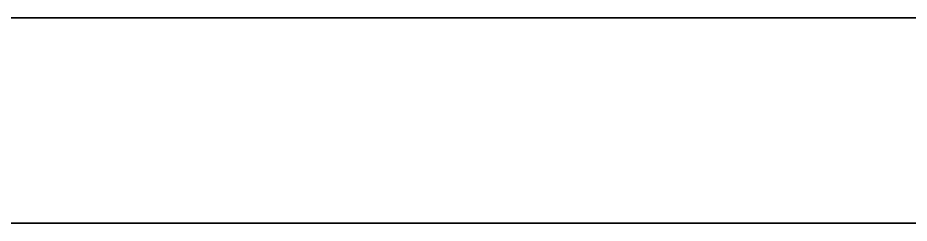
# Model space of a CAD drawing. Header units: millimetres. Extents: x -431 to 3717, y -325 to 2729.
# Drawn here: x 163.1 to 241.4, y 600 to 618 of the extents above; entities that cross this region are included whole.
import ezdxf

# ---------------------------------------------------------------- set-up
doc = ezdxf.new("R2010")
doc.units = ezdxf.units.MM

# ---------------------------------------------------------------- blocks, each defined once
blk = doc.blocks.new('Drawing View2')
at = {"color": 7, "linetype": 'Continuous', "lineweight": 35}
for p, q in [((1208.6, 280), (-191.4, 280)), ((-191.4, 280), (1208.6, 280)), ((1233.6, 262), (-216.4, 262)), ((1233.6, 262), (-216.4, 262)), ((-191.4, 262), (1208.6, 262)), ((1208.6, 262), (-191.4, 262))]:
    blk.add_line(p, q, dxfattribs=at)

msp = doc.modelspace()

# ---------------------------------------------------------------- block references
at = {"color": 7, "linetype": 'Continuous', "lineweight": 35}
msp.add_blockref('Drawing View2', (241.415, 338), dxfattribs=at)

doc.saveas('drawing.dxf')
